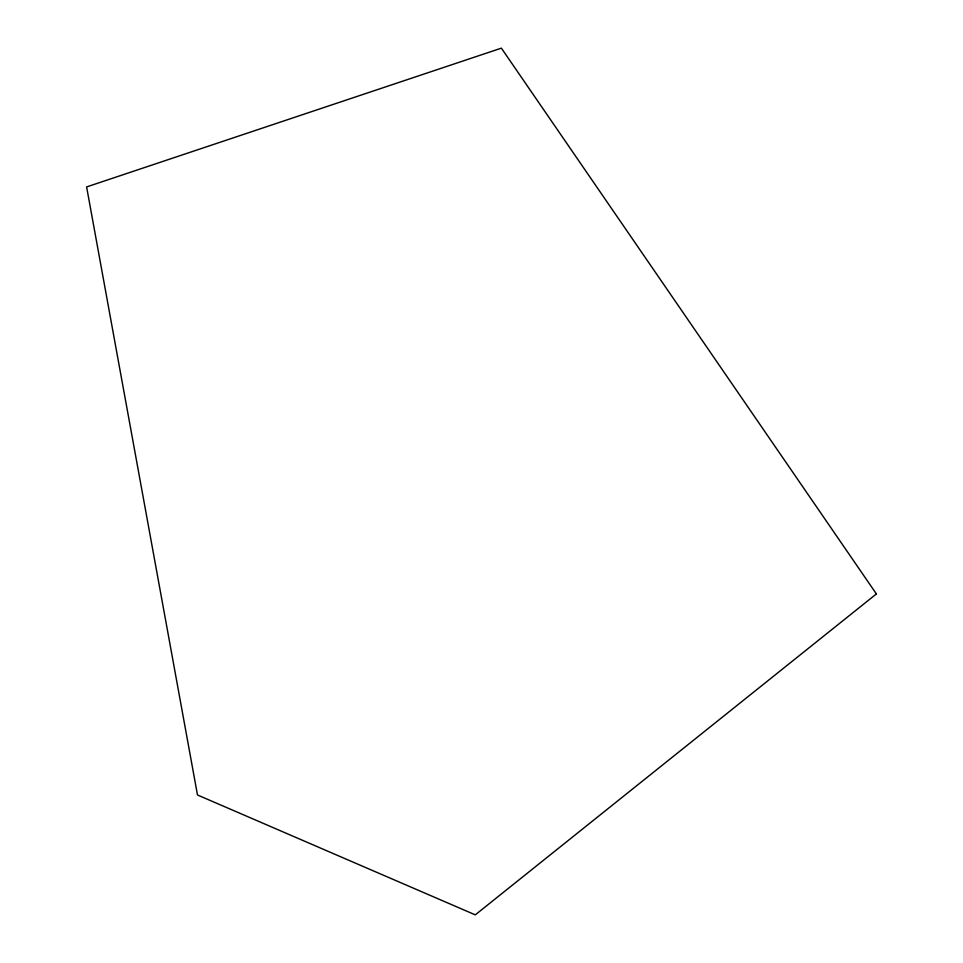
<?xml version="1.0" encoding="UTF-8"?>
<svg xmlns="http://www.w3.org/2000/svg" width="963" height="963" viewBox="0 0 963 963"><rect width="100%" height="100%" fill="white"/><g stroke="black" fill="none" stroke-linecap="round" stroke-linejoin="round"><path stroke-width="1.44" d="M876.39 593.93L475.277 914.85L197.487 794.981L86.61 186.93L501.374 48.15L876.39 593.93"/></g></svg>
